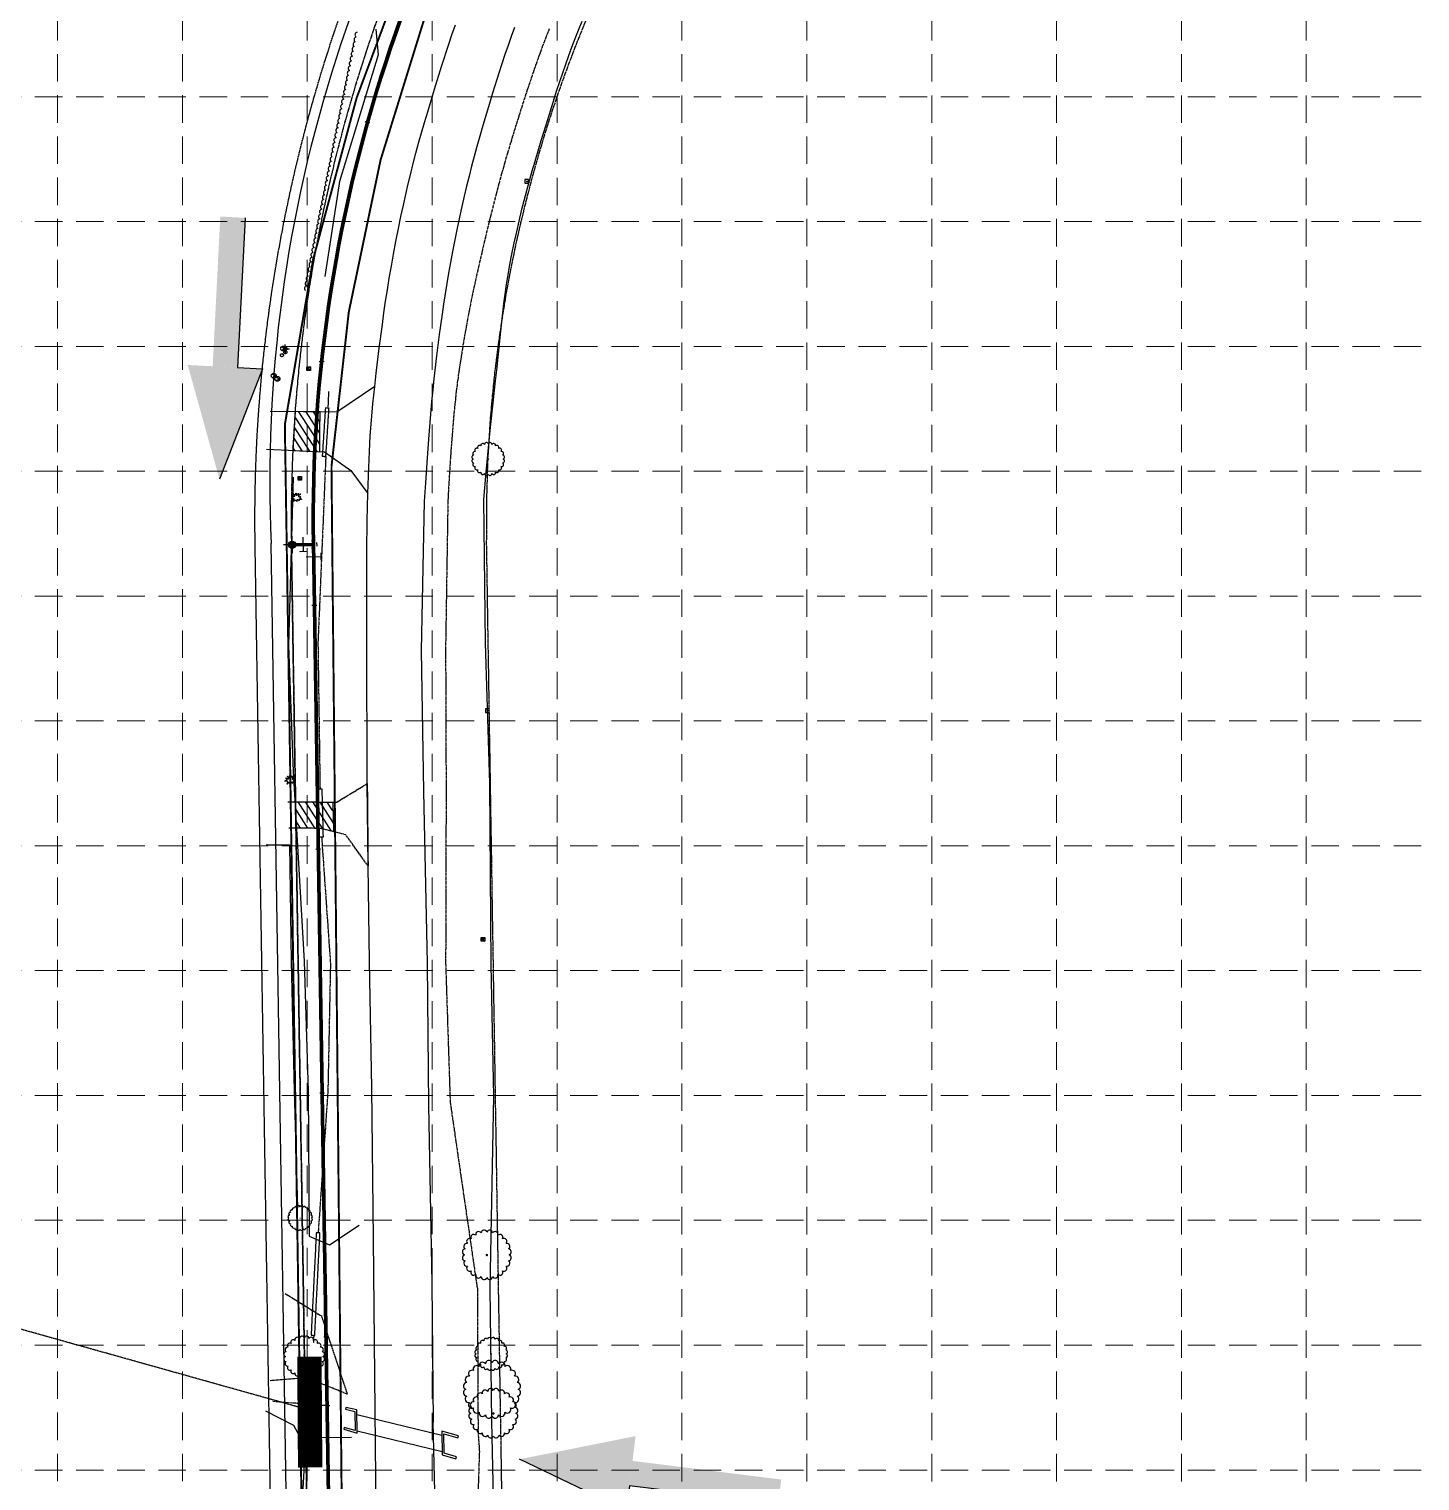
# Model space of a CAD drawing. Header units: inches. Extents: x 2600819 to 2602871, y 7032016 to 7035296.
# Drawn here: x 2601731 to 2602301, y 7034266 to 7034861 of the extents above; entities that cross this region are included whole.
import ezdxf

# ---------------------------------------------------------------- set-up
doc = ezdxf.new("R2010")
doc.units = ezdxf.units.IN
doc.header["$MEASUREMENT"] = 0
for name, pattern in [('CREEK', [1.2, 1, -0.05, 0, -0.05, 0, -0.05, 0, -0.05]), ('DASHED', [0.8, 0.75, -0.05]), ('HIDDEN', [0.375, 0.25, -0.125]), ('PHANTOM', [2.1, 1.75, -0.05, 0.1, -0.05, 0.1, -0.05])]:
    doc.linetypes.add(name, pattern=pattern)
for name, color, linetype in [('ARROWS', 252, 'Continuous'), ('CREEK', 170, 'CREEK'), ('EASPH-PVMT', 7, 'Continuous'), ('EESMT', 7, 'DASHED'), ('EPVMT', 8, 'DASHED'), ('ESS', 7, 'DASHED'), ('ETEL', 33, 'DASHED'), ('EWAT', 150, 'DASHED'), ('FENCE', 242, 'DASHED'), ('FTB', 202, 'DASHED'), ('GRID', 254, 'HIDDEN'), ('LIMITS OF DISTURBANCE', 1, 'HIDDEN'), ('PWAT', 4, 'Continuous'), ('REMOVE', 2, 'Continuous'), ('ROW', 252, 'PHANTOM'), ('SILT FENCE', 200, 'Continuous'), ('TREE', 250, 'Continuous'), ('TREET', 250, 'Continuous'), ('WALL', 52, 'Continuous')]:
    doc.layers.add(name, color=color, linetype=linetype)
doc.styles.get("Standard").update_dxf_attribs({"font": 'ARIAL.TTF'})
doc.styles.add('UTIL', font='romans.shx', dxfattribs={"width": 0.9})
doc.linetypes.add('8IN-W', pattern='A,0.8,-0.05,0.8,-0.05,0.8,-0.125,["8%%34 W",UTIL,S=0.08,R=0,X=-0.1,Y=-0.04],-0.22', length=2.845)
doc.linetypes.add('ASPH-E', pattern='A,0.45,-0.05,0.9,[138,ltypeshp.shx,S=0.013,R=0,X=0,Y=0],0.45', length=1.85)
doc.linetypes.add('ASPH-E2', pattern='A,0.45,-0.05,0.9,[138,ltypeshp.shx,S=-0.013,R=0,X=0,Y=0],0.45', length=1.85)
doc.linetypes.add('BARBWIRE_1', pattern='A,1,-0.1,["X",Standard,S=0.075,R=0,X=-0.025,Y=-0.0375],-0.1', length=1.2)
doc.linetypes.add('SLOPE', pattern='A,0.65,-0.05,0.65,[139,ltypeshp.shx,S=0.025,R=0,X=0,Y=0],0.025', length=1.375)
doc.linetypes.add('SLOPE2', pattern='A,0.65,-0.05,0.65,[139,ltypeshp.shx,S=-0.025,R=0,X=0,Y=0],0.025', length=1.375)
doc.linetypes.add('TREELINE_R', pattern='A,0,-0.13,[130,AECCLAND,S=0.13,R=180,X=0,Y=0],-0.12', length=0.25)

# ---------------------------------------------------------------- blocks, each defined once
blk = doc.blocks.new('treet')
at = {"layer": 'TREET', "const_width": 0.5}
blk.add_lwpolyline([(-0.25, 0, 1), (0.25, 0, 1)], format="xyb", close=True, dxfattribs=at)
blk = doc.blocks.new('A$C33723172')
at = {"layer": 'ARROWS', "color": 7}
for p, q in [((11.14, 24.49), (5.46, 10.23)), ((7.83, 9.28), (0, 0)), ((5.46, 10.23), (7.83, 9.28))]:
    blk.add_line(p, q, dxfattribs=at)
for points in [[(11.14, 24.49), (8.77, 25.44), (5.46, 10.23), (3.08, 11.17)], [(0.7, 12.12), (7.83, 9.28), (0, 0), (7.83, 9.28)]]:
    blk.add_solid(points, dxfattribs=at)

msp = doc.modelspace()

# ---------------------------------------------------------------- hatches: boundary and pattern name
at = {"layer": 'REMOVE'}
h = msp.add_hatch(dxfattribs=at)
h.set_pattern_fill('LINE', scale=20, angle=45, style=0)
h.set_pattern_definition([(122.656, (2601838.7022, 7034684.6542), (-2.1048, -1.349), [])])
h.paths.add_polyline_path([(2601849.84, 7034696.4), (2601849.91, 7034703.83), (2601839.64, 7034703.92), (2601838.7, 7034688.04), (2601849.75, 7034687.49)])
h = msp.add_hatch(dxfattribs=at)
h.set_pattern_fill('LINE', scale=20, angle=45, style=0)
h.set_pattern_definition([(122.656, (2601839.835, 7034531.756), (-2.1048, -1.349), [])])
h.paths.add_polyline_path([(2601855.37, 7034531.76), (2601850.09, 7034533.09), (2601840.01, 7034533.2), (2601839.84, 7034543.96), (2601855.05, 7034543.88)])

# ---------------------------------------------------------------- linework, layer by layer
at = {"color": 4}
for p, q in [((2601870.32, 7034822.21), (2601868.39, 7034822.75)), ((2601851.5, 7034724.28), (2601849.52, 7034724.49)), ((2601838.43, 7034650.88), (2601838.43, 7034652.88)), ((2601842.82, 7034652.53), (2601842.95, 7034646.53)), ((2601836.94, 7034649.38), (2601834.94, 7034649.37)), ((2601838.44, 7034647.88), (2601838.44, 7034645.88)), ((2601844.45, 7034646.56), (2601841.45, 7034646.5)), ((2601847.86, 7034651.03), (2601846.36, 7034650.99)), ((2601847.93, 7034648.03), (2601846.43, 7034647.99)), ((2601848.66, 7034648.79), (2601848.62, 7034650.29)), ((2601844.22, 7034644.43), (2601850.22, 7034644.56)), ((2601850.19, 7034646.06), (2601850.25, 7034643.06)), ((2601848.54, 7034624.53), (2601846.54, 7034624.5)), ((2601850.15, 7034524.54), (2601848.15, 7034524.51)), ((2601851.75, 7034424.56), (2601849.75, 7034424.52)), ((2601853.36, 7034324.57), (2601851.36, 7034324.54))]:
    msp.add_line(p, q, dxfattribs=at)
at = {"color": 4, "const_width": 1.5}
msp.add_lwpolyline([(2601839.19, 7034649.38, 1), (2601837.69, 7034649.38, 1)], format="xyb", close=True, dxfattribs=at)
at = {"color": 4}
msp.add_circle((2601838.44, 7034649.38), 1.5, dxfattribs=at)
at = {"layer": 'CREEK'}
for p, q in [((2601943.8, 7034860.88), (2601942.42, 7034857.35)), ((2601942.42, 7034857.35), (2601941.09, 7034853.84)), ((2601939.8, 7034850.34), (2601938.53, 7034846.81)), ((2601941.09, 7034853.84), (2601939.8, 7034850.34)), ((2601937.29, 7034843.23), (2601934.79, 7034835.79)), ((2601938.53, 7034846.81), (2601937.29, 7034843.23)), ((2601934.79, 7034835.79), (2601932.2, 7034827.79)), ((2601932.2, 7034827.79), (2601929.29, 7034818.51)), ((2601927.95, 7034814.11), (2601926.68, 7034809.82)), ((2601929.29, 7034818.51), (2601927.95, 7034814.11)), ((2601926.68, 7034809.82), (2601925.46, 7034805.61)), ((2601924.29, 7034801.44), (2601923.15, 7034797.28)), ((2601925.46, 7034805.61), (2601924.29, 7034801.44)), ((2601923.15, 7034797.28), (2601922.04, 7034793.1)), ((2601922.04, 7034793.1), (2601919.85, 7034784.52)), ((2601919.85, 7034784.52), (2601917.64, 7034775.42)), ((2601917.64, 7034775.42), (2601916.51, 7034770.59)), ((2601916.51, 7034770.59), (2601914.49, 7034761.83)), ((2601914.49, 7034761.83), (2601912.69, 7034753.62)), ((2601912.69, 7034753.62), (2601911.86, 7034749.65)), ((2601911.86, 7034749.65), (2601911.07, 7034745.72)), ((2601910.32, 7034741.8), (2601909.59, 7034737.86)), ((2601911.07, 7034745.72), (2601910.32, 7034741.8)), ((2601909.59, 7034737.86), (2601908.89, 7034733.86)), ((2601908.21, 7034729.78), (2601907.55, 7034725.57)), ((2601908.89, 7034733.86), (2601908.21, 7034729.78)), ((2601907.55, 7034725.57), (2601906.9, 7034721.22)), ((2601906.9, 7034721.22), (2601906.26, 7034716.67)), ((2601853.35, 7034712.19), (2601853.07, 7034705.39)), ((2601905.7, 7034712.25), (2601905.17, 7034707.49)), ((2601906.26, 7034716.67), (2601905.7, 7034712.25)), ((2601905.17, 7034707.49), (2601904.69, 7034702.51)), ((2601904.69, 7034702.51), (2601904.24, 7034697.42)), ((2601904.24, 7034697.42), (2601903.84, 7034692.36)), ((2601903.84, 7034692.36), (2601903.16, 7034682.78)), ((2601852.23, 7034685.56), (2601849.01, 7034609.12)), ((2601903.16, 7034682.78), (2601902.67, 7034674.74)), ((2601902.67, 7034674.74), (2601902.26, 7034667.14)), ((2601902.26, 7034667.14), (2601901.32, 7034607.27)), ((2601849.01, 7034609.12), (2601849.85, 7034550.5)), ((2601901.32, 7034607.27), (2601901.53, 7034548.79)), ((2601849.85, 7034550.5), (2601849.89, 7034549.32)), ((2601901.53, 7034548.79), (2601901.34, 7034477.76)), ((2601850.6, 7034529.46), (2601850.69, 7034526.97)), ((2601850.69, 7034526.97), (2601854.13, 7034477.66)), ((2601854.13, 7034477.66), (2601853.09, 7034425.47)), ((2601901.34, 7034477.76), (2601903.2, 7034420.85)), ((2601853.09, 7034425.47), (2601849.13, 7034367.64)), ((2601903.2, 7034420.85), (2601914.36, 7034344.08)), ((2601849.13, 7034367.64), (2601849.12, 7034367.32)), ((2601914.36, 7034344.08), (2601914.63, 7034285.92)), ((2601847.28, 7034325.29), (2601847.15, 7034322.22)), ((2601830.59, 7034298.31), (2601853.94, 7034296.47)), ((2601914.63, 7034285.92), (2601915.16, 7034277.77)), ((2601915.16, 7034277.77), (2601912.15, 7034182.33))]:
    msp.add_line(p, q, dxfattribs=at)
at = {"layer": 'EASPH-PVMT', "linetype": 'ASPH-E2'}
for p, q in [((2601903.92, 7034858.33), (2601905.34, 7034862.45)), ((2601929.61, 7034861.4), (2601928.26, 7034857.7)), ((2601902.52, 7034854.13), (2601903.92, 7034858.33)), ((2601928.26, 7034857.7), (2601926.95, 7034854.01)), ((2601899.71, 7034845.43), (2601902.52, 7034854.13)), ((2601925.67, 7034850.29), (2601924.41, 7034846.51)), ((2601926.95, 7034854.01), (2601925.67, 7034850.29)), ((2601896.79, 7034836.08), (2601899.71, 7034845.43)), ((2601924.41, 7034846.51), (2601923.16, 7034842.64)), ((2601923.16, 7034842.64), (2601920.61, 7034834.52)), ((2601893.98, 7034826.85), (2601896.79, 7034836.08)), ((2601920.61, 7034834.52), (2601919.29, 7034830.21)), ((2601892.69, 7034822.46), (2601893.98, 7034826.85)), ((2601919.29, 7034830.21), (2601916.6, 7034821.16)), ((2601891.46, 7034818.19), (2601892.69, 7034822.46)), ((2601916.6, 7034821.16), (2601915.36, 7034816.87)), ((2601889.16, 7034809.85), (2601890.28, 7034814)), ((2601890.28, 7034814), (2601891.46, 7034818.19)), ((2601915.36, 7034816.87), (2601914.19, 7034812.68)), ((2601888.07, 7034805.7), (2601889.16, 7034809.85)), ((2601913.07, 7034808.57), (2601911.99, 7034804.5)), ((2601914.19, 7034812.68), (2601913.07, 7034808.57)), ((2601886, 7034797.3), (2601887.02, 7034801.53)), ((2601887.02, 7034801.53), (2601888.07, 7034805.7)), ((2601911.99, 7034804.5), (2601910.96, 7034800.44)), ((2601885, 7034792.97), (2601886, 7034797.3)), ((2601909.96, 7034796.36), (2601908.98, 7034792.21)), ((2601910.96, 7034800.44), (2601909.96, 7034796.36)), ((2601884.01, 7034788.51), (2601885, 7034792.97)), ((2601908.98, 7034792.21), (2601908.01, 7034787.97)), ((2601882.03, 7034779.06), (2601883.02, 7034783.89)), ((2601883.02, 7034783.89), (2601884.01, 7034788.51)), ((2601907.06, 7034783.61), (2601906.1, 7034779.08)), ((2601908.01, 7034787.97), (2601907.06, 7034783.61)), ((2601880.97, 7034773.69), (2601882.03, 7034779.06)), ((2601906.1, 7034779.08), (2601905.13, 7034774.36)), ((2601880, 7034768.52), (2601880.97, 7034773.69)), ((2601905.13, 7034774.36), (2601904.2, 7034769.64)), ((2601879.1, 7034763.53), (2601880, 7034768.52)), ((2601904.2, 7034769.64), (2601903.34, 7034765.09)), ((2601878.26, 7034758.66), (2601879.1, 7034763.53)), ((2601902.54, 7034760.69), (2601901.8, 7034756.41)), ((2601903.34, 7034765.09), (2601902.54, 7034760.69)), ((2601876.76, 7034749.15), (2601877.49, 7034753.88)), ((2601877.49, 7034753.88), (2601878.26, 7034758.66)), ((2601901.8, 7034756.41), (2601901.12, 7034752.2)), ((2601876.07, 7034744.44), (2601876.76, 7034749.15)), ((2601900.48, 7034748.04), (2601899.87, 7034743.89)), ((2601901.12, 7034752.2), (2601900.48, 7034748.04)), ((2601875.41, 7034739.7), (2601876.07, 7034744.44)), ((2601899.87, 7034743.89), (2601898.73, 7034735.5)), ((2601874.16, 7034730), (2601875.41, 7034739.7)), ((2601872.92, 7034719.74), (2601874.16, 7034730)), ((2601898.73, 7034735.5), (2601897.63, 7034726.75)), ((2601897.63, 7034726.75), (2601896.52, 7034717.36)), ((2601872.28, 7034714.3), (2601872.92, 7034719.74)), ((2601871.87, 7034710.64), (2601872.28, 7034714.3)), ((2601896.03, 7034712.87), (2601895.55, 7034708.02)), ((2601896.52, 7034717.36), (2601896.03, 7034712.87)), ((2601871.19, 7034703.73), (2601871.51, 7034707.12)), ((2601871.51, 7034707.12), (2601871.87, 7034710.64)), ((2601895.55, 7034708.02), (2601895.1, 7034702.96)), ((2601870.45, 7034693.97), (2601870.91, 7034700.42)), ((2601870.91, 7034700.42), (2601871.19, 7034703.73)), ((2601895.1, 7034702.96), (2601894.28, 7034692.65)), ((2601870.09, 7034687.56), (2601870.45, 7034693.97)), ((2601894.28, 7034692.65), (2601893.6, 7034682.92)), ((2601869.81, 7034680.99), (2601870.09, 7034687.56)), ((2601893.6, 7034682.92), (2601893.07, 7034674.76)), ((2601869.44, 7034670.37), (2601869.81, 7034680.99)), ((2601869.3, 7034664.96), (2601869.44, 7034670.37)), ((2601893.07, 7034674.76), (2601892.61, 7034667.05)), ((2601869.19, 7034659.13), (2601869.3, 7034664.96)), ((2601892.61, 7034667.05), (2601891.37, 7034606.02)), ((2601869.04, 7034646.85), (2601869.19, 7034659.13)), ((2601868.98, 7034634.68), (2601869.04, 7034646.85)), ((2601868.98, 7034623.81), (2601868.98, 7034634.68)), ((2601869.03, 7034609.99), (2601868.98, 7034623.81)), ((2601869.22, 7034551.46), (2601869.03, 7034609.99)), ((2601891.37, 7034606.02), (2601892.21, 7034548.23)), ((2601869.54, 7034517.72), (2601869.22, 7034551.46)), ((2601892.21, 7034548.23), (2601893.72, 7034477.83)), ((2601870.11, 7034478.58), (2601869.54, 7034517.72)), ((2601871.09, 7034426.67), (2601870.11, 7034478.58)), ((2601893.72, 7034477.83), (2601894.37, 7034419.47)), ((2601871.81, 7034364.85), (2601871.09, 7034426.67)), ((2601894.37, 7034419.47), (2601895.72, 7034346.7)), ((2601873.17, 7034224.41), (2601871.81, 7034364.85)), ((2601895.72, 7034346.7), (2601896.21, 7034289.66))]:
    msp.add_line(p, q, dxfattribs=at)
at = {"layer": 'EASPH-PVMT', "linetype": 'ASPH-E'}
for p, q in [((2601872.28, 7034714.3), (2601856.78, 7034703.76)), ((2601856.78, 7034703.76), (2601829.45, 7034704.02)), ((2601827.9, 7034688.58), (2601851.76, 7034687.39)), ((2601851.76, 7034687.39), (2601862.53, 7034679.81)), ((2601862.53, 7034679.81), (2601869.44, 7034670.37)), ((2601897.05, 7034255.58), (2601896.21, 7034289.66))]:
    msp.add_line(p, q, dxfattribs=at)
at = {"layer": 'EESMT'}
msp.add_line((2601823.13, 7034649.78), (2601836.16, 7033837.98), dxfattribs=at)
msp.add_line((2601823.13, 7034649.78), (2601836.16, 7033837.98), dxfattribs=at)
msp.add_arc((2602451.19, 7034659.86), 628.14, 141.76951, 180.91951, dxfattribs=at)
msp.add_arc((2602451.19, 7034659.86), 628.14, 141.76951, 180.91951, dxfattribs=at)
at = {"layer": 'EPVMT', "color": 7}
for p, q in [((2601856.72, 7034543.88), (2601869.22, 7034551.46)), ((2601869.22, 7034551.46), (2601869.54, 7034517.72)), ((2601836.72, 7034543.98), (2601856.72, 7034543.88)), ((2601850.09, 7034533.09), (2601837.1, 7034533.23)), ((2601860.41, 7034530.48), (2601850.09, 7034533.09)), ((2601869.54, 7034517.72), (2601860.41, 7034530.48))]:
    msp.add_line(p, q, dxfattribs=at)
at = {"layer": 'ESS', "color": 5}
for p, q in [((2601852.07, 7034705.46), (2601850.76, 7034685.66)), ((2601853.56, 7034705.36), (2601852.07, 7034705.46)), ((2601852.26, 7034685.56), (2601853.56, 7034705.36)), ((2601850.76, 7034685.66), (2601852.26, 7034685.56)), ((2601852.26, 7034685.56), (2601852.26, 7034685.56)), ((2601849.1, 7034549.3), (2601850.6, 7034549.34)), ((2601849.61, 7034529.44), (2601849.1, 7034549.3)), ((2601850.6, 7034549.34), (2601851.11, 7034529.48)), ((2601851.11, 7034529.48), (2601849.61, 7034529.44)), ((2601849.61, 7034529.44), (2601849.61, 7034529.44)), ((2601848.33, 7034367.36), (2601846.2, 7034325.35)), ((2601847.7, 7034325.27), (2601849.83, 7034367.28)), ((2601849.83, 7034367.28), (2601848.33, 7034367.36)), ((2601849.83, 7034367.28), (2601849.83, 7034367.28)), ((2601846.2, 7034325.35), (2601847.7, 7034325.27))]:
    msp.add_line(p, q, dxfattribs=at)
at = {"layer": 'ESS', "color": 5, "linetype": 'Continuous'}
for p, q in [((2601864.95, 7034292.9), (2601899.82, 7034284.43)), ((2601865.02, 7034286.09), (2601899.88, 7034277.62))]:
    msp.add_line(p, q, dxfattribs=at)
at = {"layer": 'ETEL', "color": 252}
for p, q in [((2601844.4, 7034722.36, 542.88), (2601845.9, 7034720.86, 542.88)), ((2601845.9, 7034722.36, 542.88), (2601844.4, 7034720.86, 542.88)), ((2601840.84, 7034677.33, 541.93), (2601842.34, 7034675.83, 541.93)), ((2601842.34, 7034677.33, 541.93), (2601840.84, 7034675.83, 541.93)), ((2601915.84, 7034488.41, 538.04), (2601917.34, 7034486.91, 538.04)), ((2601917.34, 7034488.41, 538.04), (2601915.84, 7034486.91, 538.04))]:
    msp.add_line(p, q, dxfattribs=at)
for points, elevation in [([(2601844.4, 7034722.36), (2601845.9, 7034722.36), (2601845.9, 7034720.86), (2601844.4, 7034720.86)], 542.88), ([(2601840.84, 7034677.33), (2601842.34, 7034677.33), (2601842.34, 7034675.83), (2601840.84, 7034675.83)], 541.93), ([(2601915.84, 7034488.41), (2601917.34, 7034488.41), (2601917.34, 7034486.91), (2601915.84, 7034486.91)], 538.04)]:
    msp.add_lwpolyline(points, close=True, dxfattribs=dict(at, elevation=elevation))
for p in [(2601845.15, 7034721.61), (2601841.59, 7034676.58), (2601916.59, 7034487.66)]:
    msp.add_point(p, dxfattribs=at)
at = {"layer": 'EWAT', "color": 145}
for p, q in [((2601834.02, 7034730.54, 540.68), (2601835.73, 7034729.83, 540.68)), ((2601834.02, 7034729.12, 540.68), (2601835.73, 7034729.83, 540.68)), ((2601835.59, 7034730.39, 542.84), (2601835.59, 7034731.39, 542.84)), ((2601836.34, 7034729.64, 542.84), (2601837.34, 7034729.64, 542.84)), ((2601835.59, 7034728.89, 542.84), (2601835.59, 7034727.89, 542.84)), ((2601830.19, 7034719.35, 540.95), (2601831.89, 7034718.64, 540.95)), ((2601830.19, 7034717.94, 540.95), (2601831.89, 7034718.64, 540.95)), ((2601831.67, 7034718.11, 540.86), (2601833.38, 7034717.4, 540.86)), ((2601831.67, 7034716.69, 540.86), (2601833.38, 7034717.4, 540.86))]:
    msp.add_line(p, q, dxfattribs=at)
at = {"layer": 'EWAT', "color": 145, "linetype": '8IN-W'}
msp.add_line((2601842.82, 7033838.12), (2601829.79, 7034649.88), dxfattribs=at)
at = {"layer": 'EWAT', "color": 145}
for centre, radius in [((2601834.73, 7034729.83, 540.68), 1), ((2601835.59, 7034729.64, 542.84), 0.75), ((2601834.22, 7034727.07, 542.83), 0.625), ((2601835.66, 7034728.27, 542.98), 0.625), ((2601830.89, 7034718.64, 540.95), 1), ((2601832.38, 7034717.4, 540.86), 1)]:
    msp.add_circle(centre, radius, dxfattribs=at)
at = {"layer": 'EWAT', "color": 145, "linetype": '8IN-W'}
msp.add_arc((2602395.26, 7034675.19), 566.03, 141.73702, 182.56233, dxfattribs=at)
at = {"layer": 'FENCE', "color": 252, "linetype": 'BARBWIRE_1'}
for p, q in [((2601957.15, 7034863.86), (2601955.66, 7034860.23)), ((2601954.26, 7034856.68), (2601952.93, 7034853.18)), ((2601955.66, 7034860.23), (2601954.26, 7034856.68)), ((2601951.65, 7034849.71), (2601950.42, 7034846.24)), ((2601952.93, 7034853.18), (2601951.65, 7034849.71)), ((2601949.22, 7034842.74), (2601946.84, 7034835.56)), ((2601950.42, 7034846.24), (2601949.22, 7034842.74)), ((2601946.84, 7034835.56), (2601943.16, 7034823.9)), ((2601943.16, 7034823.9), (2601940.39, 7034814.92)), ((2601940.39, 7034814.92), (2601937.85, 7034806.51)), ((2601936.67, 7034802.44), (2601935.52, 7034798.41)), ((2601937.85, 7034806.51), (2601936.67, 7034802.44)), ((2601935.52, 7034798.41), (2601934.42, 7034794.38)), ((2601933.36, 7034790.33), (2601932.32, 7034786.22)), ((2601934.42, 7034794.38), (2601933.36, 7034790.33)), ((2601932.32, 7034786.22), (2601931.31, 7034782.01)), ((2601930.32, 7034777.67), (2601929.34, 7034773.17)), ((2601931.31, 7034782.01), (2601930.32, 7034777.67)), ((2601929.34, 7034773.17), (2601928.38, 7034768.48)), ((2601928.38, 7034768.48), (2601927.55, 7034764.18)), ((2601926.82, 7034760.04), (2601926.18, 7034756.03)), ((2601927.55, 7034764.18), (2601926.82, 7034760.04)), ((2601926.18, 7034756.03), (2601925.6, 7034752.12)), ((2601925.09, 7034748.28), (2601924.63, 7034744.49)), ((2601925.6, 7034752.12), (2601925.09, 7034748.28)), ((2601924.63, 7034744.49), (2601923.79, 7034736.89)), ((2601923.79, 7034736.89), (2601922.13, 7034720.88)), ((2601922.13, 7034720.88), (2601921.64, 7034716.52)), ((2601921.64, 7034716.52), (2601920.66, 7034707.5)), ((2601920.66, 7034707.5), (2601919.66, 7034697.62)), ((2601919.66, 7034697.62), (2601917.88, 7034679.09)), ((2601917.88, 7034679.09), (2601916.87, 7034667.97)), ((2601916.87, 7034667.97), (2601917.61, 7034609.18)), ((2601917.61, 7034609.18), (2601919.27, 7034551.46)), ((2601919.27, 7034551.46), (2601919.88, 7034477.14)), ((2601827.83, 7034526.36), (2601837.31, 7034526.37)), ((2601837.31, 7034526.37), (2601838.03, 7034478.6)), ((2601838.03, 7034478.6), (2601839.33, 7034425.53)), ((2601919.88, 7034477.14), (2601920.89, 7034423.31)), ((2601839.33, 7034425.53), (2601840.65, 7034377.51)), ((2601920.89, 7034423.31), (2601919.51, 7034344.63)), ((2601919.51, 7034344.63), (2601920.19, 7034289.98)), ((2601920.19, 7034289.98), (2601922.49, 7034181.98))]:
    msp.add_line(p, q, dxfattribs=at)
at = {"layer": 'FTB', "color": 252, "linetype": 'SLOPE'}
for p, q in [((2601838.89, 7034677.13), (2601836.96, 7034608.09)), ((2601836.96, 7034608.09), (2601838.8, 7034556.38)), ((2601838.8, 7034556.38), (2601843.41, 7034478.63)), ((2601843.41, 7034478.63), (2601844.97, 7034425.43)), ((2601844.97, 7034425.43), (2601845.37, 7034365.9)), ((2601853.71, 7034362.4), (2601865.93, 7034370.44)), ((2601845.37, 7034365.9), (2601853.71, 7034362.4)), ((2601827.46, 7034294.37), (2601838.94, 7034288.52)), ((2601838.94, 7034288.52), (2601843.79, 7034279.8)), ((2601843.79, 7034279.8), (2601840.64, 7034223.73))]:
    msp.add_line(p, q, dxfattribs=at)
at = {"layer": 'FTB', "color": 252}
for p, q in [((2601835.51, 7034342.48), (2601850.43, 7034333.23)), ((2601850.43, 7034333.23), (2601861.04, 7034301.19)), ((2601844.56, 7034307.9), (2601829.41, 7034306.67)), ((2601861.04, 7034301.19), (2601844.56, 7034307.9))]:
    msp.add_line(p, q, dxfattribs=at)
at = {"layer": 'FTB', "color": 252, "linetype": 'SLOPE2'}
msp.add_line((2601862.8, 7034283.37), (2601848.47, 7034283.23), dxfattribs=at)
at = {"layer": 'GRID', "color": 252, "linetype": 'HIDDEN', "lineweight": 0, "ltscale": 45}
for p, q in [((2601742.32, 7032274.25), (2601742.32, 7035242.37)), ((2601793.49, 7032274.24), (2601793.49, 7035242.37)), ((2601844.66, 7032274.23), (2601844.66, 7035242.37)), ((2601895.84, 7032274.22), (2601895.84, 7035242.37)), ((2601947.01, 7032274.21), (2601947.01, 7035242.37)), ((2601998.18, 7032274.2), (2601998.18, 7035242.37)), ((2602049.35, 7032274.2), (2602049.35, 7035242.37)), ((2602100.53, 7032274.19), (2602100.53, 7035242.37)), ((2602151.7, 7032274.18), (2602151.7, 7035242.37)), ((2602202.87, 7032274.17), (2602202.87, 7035242.37)), ((2602254.04, 7032274.16), (2602254.04, 7035242.37)), ((2600872.39, 7034832.99), (2602816.94, 7034832.99)), ((2600872.39, 7034781.82), (2602816.94, 7034781.82)), ((2600872.39, 7034730.64), (2602816.94, 7034730.64)), ((2600872.39, 7034679.47), (2602816.94, 7034679.47)), ((2600872.39, 7034628.3), (2602816.94, 7034628.3)), ((2600872.39, 7034577.13), (2602816.94, 7034577.13)), ((2600872.39, 7034525.95), (2602816.94, 7034525.95)), ((2600872.39, 7034474.78), (2602816.94, 7034474.78)), ((2600872.39, 7034423.61), (2602816.94, 7034423.61)), ((2600872.39, 7034372.44), (2602816.94, 7034372.44)), ((2600872.39, 7034321.27), (2602816.94, 7034321.27)), ((2600872.39, 7034270.09), (2602816.94, 7034270.09))]:
    msp.add_line(p, q, dxfattribs=at)
at = {"layer": 'LIMITS OF DISTURBANCE', "ltscale": 30, "const_width": 0.8}
msp.add_lwpolyline([(2602098.87, 7035178.16), (2602085.87, 7035188.41), (2601954.01, 7035017.31, 0.117166), (2601835.45, 7034698.63), (2601864.72, 7032807.92, -0.205334), (2601732.08, 7032479.82), (2601736.56, 7032472.86), (2601761.9, 7032500.44, 0.078199), (2601787.5, 7032530.25), (2601853.11, 7032486.78), (2601920.2, 7032504.17), (2601917.62, 7032515.06), (2601850.32, 7032500), (2601792.72, 7032537.21), (2601794.71, 7032541.43, 0.131813), (2601873.12, 7032762.58), (2601872.61, 7032854.08), (2601854.56, 7034681.43, -0.16685), (2602023.18, 7035085.91)], format="xyb", close=True, dxfattribs=at)
at = {"layer": 'LIMITS OF DISTURBANCE', "color": 7}
msp.add_lwpolyline([(2601850.54, 7034293.22), (2601626.49, 7034356.05)], dxfattribs=at)
at = {"layer": 'LIMITS OF DISTURBANCE', "color": 2, "linetype": 'Continuous', "const_width": 10}
msp.add_lwpolyline([(2601845.82, 7034271.14), (2601845.51, 7034316.59)], dxfattribs=at)
at = {"layer": 'PWAT', "color": 4, "lineweight": 200}
for p, q in [((2601847.14, 7034649.51), (2601839.14, 7034649.39)), ((2601860.16, 7033838.33), (2601847.13, 7034650.16))]:
    msp.add_line(p, q, dxfattribs=at)
msp.add_arc((2602451.19, 7034659.86), 604.14, 141.76951, 180.91951, dxfattribs=at)
at = {"layer": 'REMOVE', "color": 7, "flags": 128}
for points in [[(2601849.84, 7034696.4), (2601849.91, 7034703.83), (2601839.64, 7034703.92), (2601838.7, 7034688.04), (2601849.75, 7034687.49), (2601849.84, 7034696.4)], [(2601855.37, 7034531.76), (2601850.09, 7034533.09), (2601840.01, 7034533.2), (2601839.84, 7034543.96), (2601855.05, 7034543.88), (2601855.37, 7034531.76)]]:
    msp.add_lwpolyline(points, close=True, dxfattribs=at)
at = {"layer": 'ROW'}
for p, q in [((2601851.16, 7033838.22), (2601838.13, 7034650.02)), ((2601838.13, 7034650.02), (2601851.16, 7033838.22)), ((2601931.15, 7033839.5), (2601918.12, 7034651.3)), ((2601931.15, 7033839.5), (2601918.12, 7034651.3))]:
    msp.add_line(p, q, dxfattribs=at)
for points, elevation in [([(2601935.35, 7034797.53), (2601935.35, 7034799.03), (2601933.85, 7034799.03), (2601933.85, 7034797.53)], 545.48), ([(2601919.24, 7034580.67), (2601919.24, 7034582.17), (2601917.74, 7034582.17), (2601917.74, 7034580.67)], 540.18)]:
    msp.add_lwpolyline(points, close=True, dxfattribs=dict(at, elevation=elevation))
for radius, start in [(613.14, 141.76951), (613.14, 141.77221), (533.14, 141.76951), (533.14, 141.76951)]:
    msp.add_arc((2602451.19, 7034659.86), radius, start, 180.91951, dxfattribs=at)
for p in [(2601934.6, 7034798.28, 545.48), (2601918.49, 7034581.42, 540.18)]:
    msp.add_point(p, dxfattribs=at)
at = {"layer": 'TREE', "linetype": 'TREELINE_R'}
for p, q in [((2601872.71, 7034860.65), (2601873.63, 7034850.25)), ((2601873.63, 7034850.25), (2601857.83, 7034798.28)), ((2601857.83, 7034798.28), (2601851.9, 7034759.38))]:
    msp.add_line(p, q, dxfattribs=at)
at = {"layer": 'TREE'}
for points, elevation in [([(2601924.91, 7034684.5, 0.836526), (2601924.69, 7034686.1, 0.836526), (2601924.08, 7034687.59, 0.836526), (2601923.1, 7034688.87, 0.836526), (2601921.82, 7034689.85, 0.836526), (2601920.33, 7034690.47, 0.832239), (2601918.78, 7034690.72, 0.832239), (2601917.23, 7034690.47, 0.836526), (2601915.74, 7034689.85, 0.836526), (2601914.47, 7034688.87, 0.836526), (2601913.48, 7034687.59, 0.836526), (2601912.87, 7034686.1, 0.836526), (2601912.66, 7034684.5, 0.836526), (2601912.87, 7034682.9, 0.836526), (2601913.48, 7034681.41, 0.836526), (2601914.47, 7034680.13, 0.836526), (2601915.74, 7034679.15, 0.836526), (2601917.23, 7034678.54, 0.832239), (2601918.78, 7034678.29, 0.832239), (2601920.33, 7034678.54, 0.836526), (2601921.82, 7034679.15, 0.836526), (2601923.1, 7034680.13, 0.836526), (2601924.08, 7034681.41, 0.836526), (2601924.69, 7034682.9, 0.836526)], 542.41), ([(2601846.33, 7034373.37, 0.836526), (2601846.17, 7034374.57, 0.836526), (2601845.71, 7034375.69, 0.836526), (2601844.97, 7034376.65, 0.836526), (2601844.01, 7034377.38, 0.836526), (2601842.89, 7034377.85, 0.832239), (2601841.73, 7034378.03, 0.832239), (2601840.58, 7034377.85, 0.836526), (2601839.46, 7034377.38, 0.836526), (2601838.5, 7034376.65, 0.836526), (2601837.76, 7034375.69, 0.836526), (2601837.3, 7034374.57, 0.836526), (2601837.14, 7034373.37, 0.836526), (2601837.3, 7034372.17, 0.836526), (2601837.76, 7034371.05, 0.836526), (2601838.5, 7034370.09, 0.836526), (2601839.46, 7034369.36, 0.836526), (2601840.58, 7034368.89, 0.832239), (2601841.73, 7034368.71, 0.832239), (2601842.89, 7034368.89, 0.836526), (2601844.01, 7034369.36, 0.836526), (2601844.97, 7034370.09, 0.836526), (2601845.71, 7034371.05, 0.836526), (2601846.17, 7034372.17, 0.836526)], 534.63), ([(2601851.06, 7034316.56, 0.836526), (2601850.79, 7034318.56, 0.836526), (2601850.02, 7034320.42, 0.836526), (2601848.79, 7034322.02, 0.836526), (2601847.19, 7034323.25, 0.836526), (2601845.33, 7034324.02, 0.832239), (2601843.4, 7034324.33, 0.832239), (2601841.47, 7034324.02, 0.836526), (2601839.6, 7034323.25, 0.836526), (2601838.01, 7034322.02, 0.836526), (2601836.78, 7034320.42, 0.836526), (2601836.01, 7034318.56, 0.836526), (2601835.74, 7034316.56, 0.836526), (2601836.01, 7034314.56, 0.836526), (2601836.78, 7034312.7, 0.836526), (2601838.01, 7034311.1, 0.836526), (2601839.6, 7034309.87, 0.836526), (2601841.47, 7034309.1, 0.832239), (2601843.4, 7034308.79, 0.832239), (2601845.33, 7034309.1, 0.836526), (2601847.19, 7034309.87, 0.836526), (2601848.79, 7034311.1, 0.836526), (2601850.02, 7034312.7, 0.836526), (2601850.79, 7034314.56, 0.836526)], 532.84), ([(2601926.16, 7034317.7, 0.836526), (2601925.95, 7034319.3, 0.836526), (2601925.33, 7034320.79, 0.836526), (2601924.35, 7034322.07, 0.836526), (2601923.07, 7034323.05, 0.836526), (2601921.58, 7034323.67, 0.832239), (2601920.03, 7034323.92, 0.832239), (2601918.49, 7034323.67, 0.836526), (2601917, 7034323.05, 0.836526), (2601915.72, 7034322.07, 0.836526), (2601914.74, 7034320.79, 0.836526), (2601914.12, 7034319.3, 0.836526), (2601913.91, 7034317.7, 0.836526), (2601914.12, 7034316.11, 0.836526), (2601914.74, 7034314.62, 0.836526), (2601915.72, 7034313.34, 0.836526), (2601917, 7034312.35, 0.836526), (2601918.49, 7034311.74, 0.832239), (2601920.03, 7034311.49, 0.832239), (2601921.58, 7034311.74, 0.836526), (2601923.07, 7034312.35, 0.836526), (2601924.35, 7034313.34, 0.836526), (2601925.33, 7034314.62, 0.836526), (2601925.95, 7034316.11, 0.836526)], 533.54), ([(2601931.07, 7034303.17, 0.836526), (2601930.7, 7034305.97, 0.836526), (2601929.62, 7034308.58, 0.836526), (2601927.9, 7034310.82, 0.836526), (2601925.66, 7034312.53, 0.836526), (2601923.06, 7034313.61, 0.832239), (2601920.35, 7034314.05, 0.832239), (2601917.65, 7034313.61, 0.836526), (2601915.04, 7034312.53, 0.836526), (2601912.8, 7034310.82, 0.836526), (2601911.08, 7034308.58, 0.836526), (2601910, 7034305.97, 0.836526), (2601909.63, 7034303.17, 0.836526), (2601910, 7034300.37, 0.836526), (2601911.08, 7034297.76, 0.836526), (2601912.8, 7034295.53, 0.836526), (2601915.04, 7034293.81, 0.836526), (2601917.65, 7034292.73, 0.832239), (2601920.35, 7034292.29, 0.832239), (2601923.06, 7034292.73, 0.836526), (2601925.66, 7034293.81, 0.836526), (2601927.9, 7034295.53, 0.836526), (2601929.62, 7034297.76, 0.836526), (2601930.7, 7034300.37, 0.836526)], 532.47), ([(2601930.09, 7034293.35, 0.836526), (2601929.77, 7034295.75, 0.836526), (2601928.85, 7034297.99, 0.836526), (2601927.37, 7034299.91, 0.836526), (2601925.45, 7034301.38, 0.836526), (2601923.22, 7034302.3, 0.832239), (2601920.9, 7034302.68, 0.832239), (2601918.58, 7034302.3, 0.836526), (2601916.35, 7034301.38, 0.836526), (2601914.43, 7034299.91, 0.836526), (2601912.95, 7034297.99, 0.836526), (2601912.03, 7034295.75, 0.836526), (2601911.71, 7034293.35, 0.836526), (2601912.03, 7034290.95, 0.836526), (2601912.95, 7034288.72, 0.836526), (2601914.43, 7034286.8, 0.836526), (2601916.35, 7034285.33, 0.836526), (2601918.58, 7034284.4, 0.832239), (2601920.9, 7034284.03, 0.832239), (2601923.22, 7034284.4, 0.836526), (2601925.45, 7034285.33, 0.836526), (2601927.37, 7034286.8, 0.836526), (2601928.85, 7034288.72, 0.836526), (2601929.77, 7034290.95, 0.836526)], 533.42)]:
    msp.add_lwpolyline(points, format="xyb", close=True, dxfattribs=dict(at, elevation=elevation))
for points in [[(2601841.05, 7034670.47), (2601841.05, 7034670.47), (2601841.03, 7034670.41), (2601840.99, 7034670.32), (2601840.95, 7034670.2), (2601840.91, 7034670.07), (2601840.9, 7034669.96), (2601840.91, 7034669.86), (2601840.98, 7034669.81), (2601841.09, 7034669.8), (2601841.24, 7034669.83), (2601841.42, 7034669.89), (2601841.6, 7034669.96), (2601841.76, 7034670.04), (2601841.9, 7034670.1), (2601841.99, 7034670.15), (2601842.02, 7034670.15), (2601841.97, 7034670.12), (2601841.86, 7034670.04), (2601841.71, 7034669.93), (2601841.54, 7034669.81), (2601841.37, 7034669.67), (2601841.22, 7034669.53), (2601841.11, 7034669.4), (2601841.05, 7034669.29), (2601841.07, 7034669.2), (2601841.15, 7034669.14), (2601841.28, 7034669.09), (2601841.43, 7034669.06), (2601841.59, 7034669.04), (2601841.74, 7034669.02), (2601841.86, 7034669.01), (2601841.93, 7034668.99), (2601841.95, 7034668.97), (2601841.92, 7034668.94), (2601841.86, 7034668.9), (2601841.78, 7034668.85), (2601841.7, 7034668.8), (2601841.63, 7034668.74), (2601841.59, 7034668.67), (2601841.59, 7034668.59), (2601841.65, 7034668.5), (2601841.75, 7034668.4), (2601841.87, 7034668.31), (2601842.01, 7034668.21), (2601842.14, 7034668.13), (2601842.25, 7034668.05), (2601842.32, 7034667.99), (2601842.34, 7034667.95), (2601842.29, 7034667.94), (2601842.19, 7034667.94), (2601842.05, 7034667.95), (2601841.89, 7034667.96), (2601841.71, 7034667.98), (2601841.54, 7034667.98), (2601841.4, 7034667.97), (2601841.28, 7034667.94), (2601841.22, 7034667.89), (2601841.2, 7034667.81), (2601841.2, 7034667.72), (2601841.22, 7034667.63), (2601841.25, 7034667.55), (2601841.27, 7034667.48), (2601841.28, 7034667.44), (2601841.26, 7034667.43), (2601841.2, 7034667.45), (2601841.11, 7034667.51), (2601841, 7034667.58), (2601840.88, 7034667.67), (2601840.76, 7034667.75), (2601840.64, 7034667.81), (2601840.54, 7034667.84), (2601840.46, 7034667.84), (2601840.41, 7034667.79), (2601840.38, 7034667.7), (2601840.38, 7034667.59), (2601840.39, 7034667.46), (2601840.4, 7034667.34), (2601840.41, 7034667.23), (2601840.42, 7034667.15), (2601840.41, 7034667.11), (2601840.38, 7034667.11), (2601840.33, 7034667.16), (2601840.26, 7034667.23), (2601840.18, 7034667.32), (2601840.08, 7034667.41), (2601839.97, 7034667.49), (2601839.84, 7034667.54), (2601839.71, 7034667.55), (2601839.56, 7034667.52), (2601839.42, 7034667.45), (2601839.27, 7034667.36), (2601839.14, 7034667.26), (2601839.03, 7034667.17), (2601838.95, 7034667.1), (2601838.89, 7034667.06), (2601838.87, 7034667.06), (2601838.9, 7034667.13), (2601838.96, 7034667.24), (2601839.03, 7034667.39), (2601839.11, 7034667.56), (2601839.18, 7034667.73), (2601839.23, 7034667.9), (2601839.23, 7034668.06), (2601839.19, 7034668.18), (2601839.09, 7034668.26), (2601838.94, 7034668.3), (2601838.76, 7034668.31), (2601838.57, 7034668.31), (2601838.38, 7034668.3), (2601838.22, 7034668.29), (2601838.11, 7034668.28), (2601838.05, 7034668.3), (2601838.07, 7034668.34), (2601838.14, 7034668.41), (2601838.26, 7034668.5), (2601838.4, 7034668.6), (2601838.54, 7034668.71), (2601838.67, 7034668.83), (2601838.77, 7034668.95), (2601838.82, 7034669.07), (2601838.81, 7034669.19), (2601838.74, 7034669.3), (2601838.64, 7034669.39), (2601838.53, 7034669.47), (2601838.43, 7034669.53), (2601838.34, 7034669.58), (2601838.3, 7034669.59), (2601838.31, 7034669.58), (2601838.4, 7034669.55), (2601838.54, 7034669.49), (2601838.72, 7034669.42), (2601838.93, 7034669.35), (2601839.13, 7034669.3), (2601839.32, 7034669.26), (2601839.47, 7034669.25), (2601839.56, 7034669.28), (2601839.59, 7034669.36), (2601839.55, 7034669.47), (2601839.48, 7034669.61), (2601839.37, 7034669.76), (2601839.26, 7034669.9), (2601839.15, 7034670.03), (2601839.06, 7034670.13), (2601839, 7034670.2), (2601839, 7034670.21), (2601839.04, 7034670.18), (2601839.11, 7034670.13), (2601839.21, 7034670.06), (2601839.33, 7034669.99), (2601839.45, 7034669.93), (2601839.57, 7034669.9), (2601839.68, 7034669.91), (2601839.77, 7034669.97), (2601839.84, 7034670.06), (2601839.9, 7034670.18), (2601839.94, 7034670.31), (2601839.97, 7034670.42), (2601839.99, 7034670.52), (2601840.01, 7034670.57), (2601840.02, 7034670.57), (2601840.02, 7034670.51), (2601840.03, 7034670.39), (2601840.05, 7034670.24), (2601840.07, 7034670.08), (2601840.1, 7034669.91), (2601840.14, 7034669.77), (2601840.2, 7034669.67), (2601840.28, 7034669.63), (2601840.38, 7034669.66), (2601840.49, 7034669.74), (2601840.61, 7034669.87), (2601840.73, 7034670.02), (2601840.84, 7034670.17), (2601840.94, 7034670.31), (2601841.01, 7034670.42)], [(2601838.48, 7034554.66), (2601838.49, 7034554.66), (2601838.46, 7034554.6), (2601838.42, 7034554.5), (2601838.38, 7034554.39), (2601838.35, 7034554.26), (2601838.33, 7034554.14), (2601838.35, 7034554.05), (2601838.41, 7034553.99), (2601838.53, 7034553.98), (2601838.68, 7034554.02), (2601838.85, 7034554.08), (2601839.03, 7034554.15), (2601839.2, 7034554.23), (2601839.34, 7034554.29), (2601839.43, 7034554.33), (2601839.45, 7034554.34), (2601839.41, 7034554.3), (2601839.3, 7034554.23), (2601839.15, 7034554.12), (2601838.98, 7034554), (2601838.81, 7034553.86), (2601838.66, 7034553.72), (2601838.54, 7034553.59), (2601838.49, 7034553.48), (2601838.51, 7034553.39), (2601838.59, 7034553.33), (2601838.72, 7034553.28), (2601838.87, 7034553.25), (2601839.03, 7034553.22), (2601839.17, 7034553.21), (2601839.3, 7034553.19), (2601839.37, 7034553.18), (2601839.39, 7034553.15), (2601839.36, 7034553.12), (2601839.3, 7034553.09), (2601839.22, 7034553.04), (2601839.14, 7034552.99), (2601839.07, 7034552.93), (2601839.03, 7034552.85), (2601839.03, 7034552.77), (2601839.09, 7034552.68), (2601839.18, 7034552.59), (2601839.31, 7034552.49), (2601839.45, 7034552.4), (2601839.58, 7034552.31), (2601839.69, 7034552.24), (2601839.76, 7034552.18), (2601839.78, 7034552.14), (2601839.73, 7034552.12), (2601839.63, 7034552.12), (2601839.49, 7034552.14), (2601839.32, 7034552.15), (2601839.15, 7034552.17), (2601838.98, 7034552.17), (2601838.83, 7034552.16), (2601838.72, 7034552.13), (2601838.66, 7034552.07), (2601838.63, 7034552), (2601838.64, 7034551.91), (2601838.66, 7034551.82), (2601838.69, 7034551.74), (2601838.71, 7034551.67), (2601838.71, 7034551.62), (2601838.69, 7034551.61), (2601838.64, 7034551.64), (2601838.55, 7034551.7), (2601838.44, 7034551.77), (2601838.32, 7034551.85), (2601838.19, 7034551.93), (2601838.08, 7034551.99), (2601837.97, 7034552.03), (2601837.89, 7034552.02), (2601837.84, 7034551.97), (2601837.82, 7034551.89), (2601837.81, 7034551.77), (2601837.82, 7034551.65), (2601837.84, 7034551.53), (2601837.85, 7034551.42), (2601837.85, 7034551.33), (2601837.84, 7034551.29), (2601837.81, 7034551.3), (2601837.77, 7034551.35), (2601837.7, 7034551.42), (2601837.61, 7034551.51), (2601837.52, 7034551.6), (2601837.4, 7034551.67), (2601837.28, 7034551.73), (2601837.14, 7034551.74), (2601837, 7034551.71), (2601836.85, 7034551.64), (2601836.71, 7034551.55), (2601836.58, 7034551.45), (2601836.47, 7034551.36), (2601836.38, 7034551.28), (2601836.33, 7034551.24), (2601836.31, 7034551.25), (2601836.34, 7034551.31), (2601836.39, 7034551.43), (2601836.47, 7034551.57), (2601836.55, 7034551.74), (2601836.62, 7034551.92), (2601836.66, 7034552.09), (2601836.67, 7034552.24), (2601836.63, 7034552.36), (2601836.53, 7034552.44), (2601836.38, 7034552.49), (2601836.2, 7034552.5), (2601836.01, 7034552.5), (2601835.82, 7034552.48), (2601835.66, 7034552.47), (2601835.54, 7034552.47), (2601835.49, 7034552.49), (2601835.5, 7034552.53), (2601835.58, 7034552.6), (2601835.69, 7034552.68), (2601835.83, 7034552.79), (2601835.98, 7034552.9), (2601836.11, 7034553.02), (2601836.21, 7034553.14), (2601836.26, 7034553.26), (2601836.24, 7034553.38), (2601836.18, 7034553.48), (2601836.08, 7034553.58), (2601835.97, 7034553.66), (2601835.86, 7034553.72), (2601835.78, 7034553.76), (2601835.73, 7034553.78), (2601835.75, 7034553.77), (2601835.83, 7034553.73), (2601835.98, 7034553.68), (2601836.16, 7034553.61), (2601836.36, 7034553.54), (2601836.57, 7034553.48), (2601836.76, 7034553.44), (2601836.91, 7034553.44), (2601837, 7034553.47), (2601837.02, 7034553.54), (2601836.99, 7034553.66), (2601836.91, 7034553.79), (2601836.81, 7034553.94), (2601836.69, 7034554.09), (2601836.58, 7034554.22), (2601836.49, 7034554.32), (2601836.44, 7034554.38), (2601836.44, 7034554.4), (2601836.48, 7034554.37), (2601836.55, 7034554.31), (2601836.65, 7034554.24), (2601836.77, 7034554.18), (2601836.89, 7034554.12), (2601837.01, 7034554.09), (2601837.12, 7034554.1), (2601837.21, 7034554.16), (2601837.28, 7034554.25), (2601837.34, 7034554.37), (2601837.38, 7034554.5), (2601837.41, 7034554.61), (2601837.43, 7034554.7), (2601837.44, 7034554.76), (2601837.45, 7034554.76), (2601837.46, 7034554.69), (2601837.47, 7034554.58), (2601837.48, 7034554.43), (2601837.5, 7034554.26), (2601837.53, 7034554.1), (2601837.58, 7034553.96), (2601837.63, 7034553.86), (2601837.71, 7034553.82), (2601837.81, 7034553.85), (2601837.93, 7034553.93), (2601838.05, 7034554.06), (2601838.17, 7034554.21), (2601838.28, 7034554.36), (2601838.37, 7034554.5), (2601838.44, 7034554.6)]]:
    msp.add_lwpolyline(points, close=True, dxfattribs=at)
msp.add_lwpolyline([(2601927.41, 7034358.3, 0.836526), (2601927.1, 7034360.7, 0.836526), (2601926.17, 7034362.93, 0.836526), (2601924.7, 7034364.85, 0.836526), (2601922.78, 7034366.32, 0.836526), (2601920.54, 7034367.25, 0.832239), (2601918.23, 7034367.62, 0.832239), (2601915.91, 7034367.25, 0.836526), (2601913.67, 7034366.32, 0.836526), (2601911.75, 7034364.85, 0.836526), (2601910.28, 7034362.93, 0.836526), (2601909.35, 7034360.7, 0.836526), (2601909.04, 7034358.3, 0.836526), (2601909.35, 7034355.9, 0.836526), (2601910.28, 7034353.66, 0.836526), (2601911.75, 7034351.74, 0.836526), (2601913.67, 7034350.27, 0.836526), (2601915.91, 7034349.35, 0.832239), (2601918.23, 7034348.97, 0.832239), (2601920.54, 7034349.35, 0.836526), (2601922.78, 7034350.27, 0.836526), (2601924.7, 7034351.74, 0.836526), (2601926.17, 7034353.66, 0.836526), (2601927.1, 7034355.9, 0.836526)], format="xyb", close=True, dxfattribs=at)
for centre, radius in [((2601864.46, 7034854.46), 1.06), ((2601864.85, 7034856.42), 1.06), ((2601865.24, 7034858.38), 1.06), ((2601863.28, 7034848.57), 1.06), ((2601863.67, 7034850.54), 1.06), ((2601864.07, 7034852.5), 1.06), ((2601862.1, 7034842.69), 1.06), ((2601862.5, 7034844.65), 1.06), ((2601862.89, 7034846.61), 1.06), ((2601860.93, 7034836.81), 1.06), ((2601861.32, 7034838.77), 1.06), ((2601861.71, 7034840.73), 1.06), ((2601859.75, 7034830.92), 1.06), ((2601860.14, 7034832.89), 1.06), ((2601860.53, 7034834.85), 1.06), ((2601858.57, 7034825.04), 1.06), ((2601858.96, 7034827), 1.06), ((2601859.36, 7034828.96), 1.06), ((2601857.4, 7034819.16), 1.06), ((2601857.79, 7034821.12), 1.06), ((2601858.18, 7034823.08), 1.06), ((2601856.22, 7034813.27), 1.06), ((2601856.61, 7034815.24), 1.06), ((2601857, 7034817.2), 1.06), ((2601855.04, 7034807.39), 1.06), ((2601855.43, 7034809.35), 1.06), ((2601855.83, 7034811.31), 1.06), ((2601853.86, 7034801.51), 1.06), ((2601854.26, 7034803.47), 1.06), ((2601854.65, 7034805.43), 1.06), ((2601852.69, 7034795.62), 1.06), ((2601853.08, 7034797.59), 1.06), ((2601853.47, 7034799.55), 1.06), ((2601851.51, 7034789.74), 1.06), ((2601851.9, 7034791.7), 1.06), ((2601852.29, 7034793.66), 1.06), ((2601850.33, 7034783.86), 1.06), ((2601850.73, 7034785.82), 1.06), ((2601851.12, 7034787.78), 1.06), ((2601849.16, 7034777.97), 1.06), ((2601849.55, 7034779.94), 1.06), ((2601849.94, 7034781.9), 1.06), ((2601847.98, 7034772.09), 1.06), ((2601848.37, 7034774.05), 1.06), ((2601848.76, 7034776.01), 1.06), ((2601846.8, 7034766.21), 1.06), ((2601847.19, 7034768.17), 1.06), ((2601847.59, 7034770.13), 1.06), ((2601845.23, 7034758.36), 1.06), ((2601845.62, 7034760.32), 1.06), ((2601846.02, 7034762.29), 1.06), ((2601846.41, 7034764.25), 1.06), ((2601844.43, 7034754.54), 0.965), ((2601844.84, 7034756.4), 1.06)]:
    msp.add_arc(centre, radius, 98.70215, 238.67023, dxfattribs=at)
at = {"layer": 'WALL', "color": 7}
for p, q in [((2601860.5, 7034295.76), (2601860.32, 7034294.98)), ((2601864.93, 7034294.71), (2601860.5, 7034295.76)), ((2601860.32, 7034294.98), (2601864.14, 7034294.07)), ((2601864.14, 7034294.07), (2601864.22, 7034286.23)), ((2601865.03, 7034285.15), (2601864.93, 7034294.71)), ((2601859.82, 7034287.54), (2601859.59, 7034286.77)), ((2601859.59, 7034286.77), (2601865.03, 7034285.15)), ((2601859.59, 7034286.77), (2601859.59, 7034286.77)), ((2601864.22, 7034286.23), (2601859.82, 7034287.54)), ((2601906.6, 7034284.05), (2601899.81, 7034285.99)), ((2601899.81, 7034285.99), (2601899.9, 7034276.37)), ((2601900.69, 7034276.97), (2601900.62, 7034284.93)), ((2601900.62, 7034284.93), (2601906.38, 7034283.28)), ((2601906.38, 7034283.28), (2601906.6, 7034284.05)), ((2601899.9, 7034276.37), (2601905.54, 7034274.74)), ((2601905.76, 7034275.51), (2601900.69, 7034276.97)), ((2601905.54, 7034274.74), (2601905.76, 7034275.51))]:
    msp.add_line(p, q, dxfattribs=at)

# ---------------------------------------------------------------- block references
at = {"layer": 'SILT FENCE', "color": 0, "ltscale": 30, "zscale": 4}
for p, xscale, yscale, rotation in [((2601808.65, 7034676.27), 3.999999998456333, 4.000000000130402, 18.84021254846845), ((2601931.58, 7034274.48), 3.999999999010693, 3.999999999553747, 284.6053004260935)]:
    msp.add_blockref('A$C33723172', p, dxfattribs=dict(at, xscale=xscale, yscale=yscale, rotation=rotation))
at = {"layer": 'TREET'}
for p, xscale, yscale, zscale in [((2601918.78, 7034684.43, 542.41), 0.666399999987334, 0.6664000004529953, 0.6663999999999533), ((2601841.73, 7034373.32, 534.63), 0.4997999998740852, 0.4998000003397465, 0.4998000000000502), ((2601918.23, 7034358.19), 0.9996000002138317, 0.9995999997481704, 0.9996), ((2601920.03, 7034317.63, 533.54), 0.666399999987334, 0.6664000004529953, 0.6663999999999533), ((2601920.35, 7034303.04, 532.47), 1.166199999861419, 1.166199999861419, 1.166200000000003), ((2601920.9, 7034293.24, 533.42), 0.9996000002138317, 0.9995999997481704, 0.9995999999999867)]:
    msp.add_blockref('treet', p, dxfattribs=dict(at, xscale=xscale, yscale=yscale, zscale=zscale))
at = {"layer": 'TREET', "xscale": 0.8330000000141384, "yscale": 0.8329999996349216, "zscale": 0.8330000000001974, "rotation": 181.6243307221133}
for p in [(2601842.68, 7034316.05, 532.84), (2601843.4, 7034317.3, 532.84), (2601844.12, 7034316.05, 532.84)]:
    msp.add_blockref('treet', p, dxfattribs=at)

doc.saveas('drawing.dxf')
